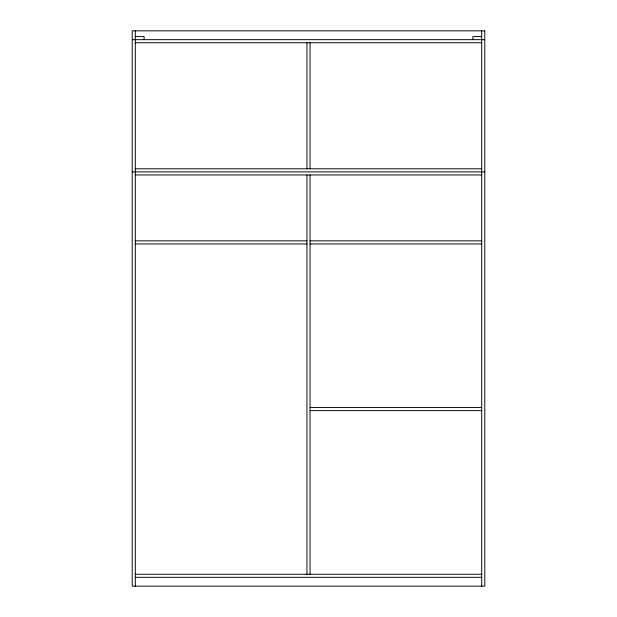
<?xml version="1.0" encoding="UTF-8"?>
<svg xmlns="http://www.w3.org/2000/svg" width="617" height="617" viewBox="0 0 617 617"><rect width="100%" height="100%" fill="white"/><g stroke="black" fill="none" stroke-linecap="round" stroke-linejoin="round"><path stroke-width="0.93" d="M135.3 36.58L144.116 36.58L144.116 39.665M481.7 36.58L472.884 36.58L472.884 39.665M132.215 39.665L484.785 39.665M135.3 42.75L481.7 42.75M135.3 168.796L481.7 168.796M132.215 171.881L484.785 171.881M135.3 174.966L481.7 174.966M135.3 240.854L306.957 240.854M310.043 240.854L481.7 240.854M135.3 243.939L306.957 243.939M310.043 243.939L481.7 243.939M310.043 407.552L481.7 407.552M310.043 410.637L481.7 410.637M135.3 574.25L481.7 574.25M135.3 577.335L481.7 577.335M481.7 30.85L481.7 586.15M310.043 42.75L310.043 168.796M310.043 174.966L310.043 574.25M306.957 42.75L306.957 168.796M306.957 174.966L306.957 574.25M135.3 30.85L135.3 586.15M484.785 30.85L132.215 30.85L132.215 586.15L484.785 586.15L484.785 30.85"/></g></svg>
